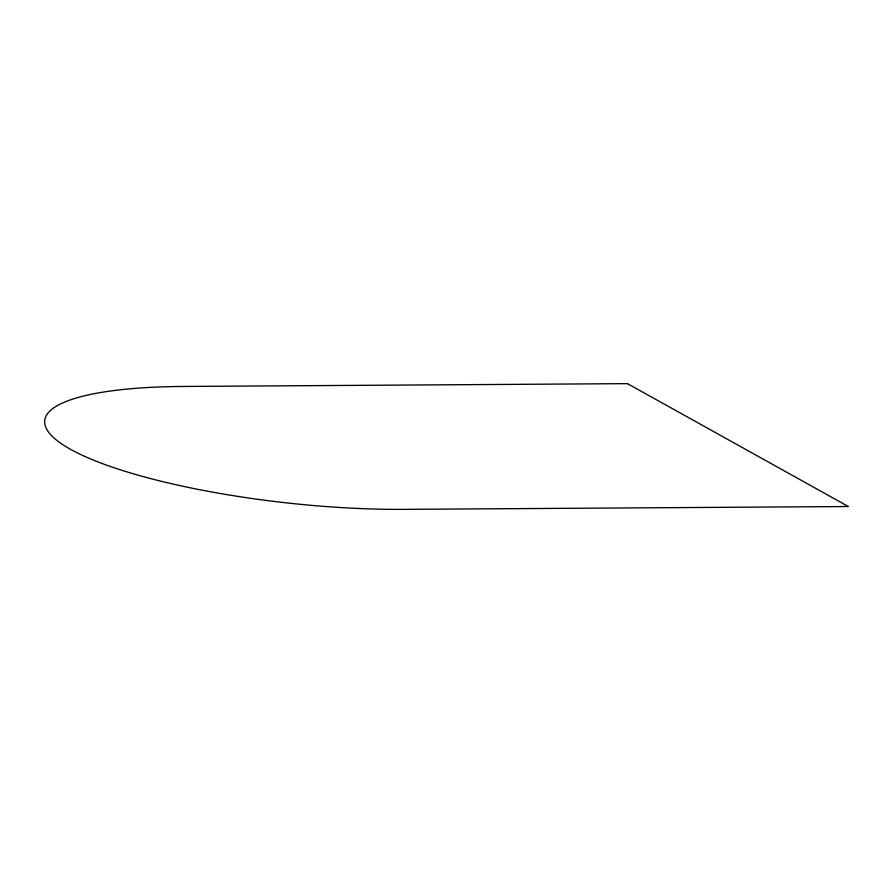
<?xml version="1.0" encoding="UTF-8"?>
<svg xmlns="http://www.w3.org/2000/svg" width="893" height="893" viewBox="0 0 893 893"><rect width="100%" height="100%" fill="white"/><g stroke="black" fill="none" stroke-linecap="round" stroke-linejoin="round"><path stroke-width="1.34" d="M627.5 383.644L182.563 386.468A249.794 55.344 6.3 0 0 70.525 449.313A249.794 55.344 6.3 0 0 403.413 509.356L848.35 506.532L627.5 383.644"/></g></svg>
